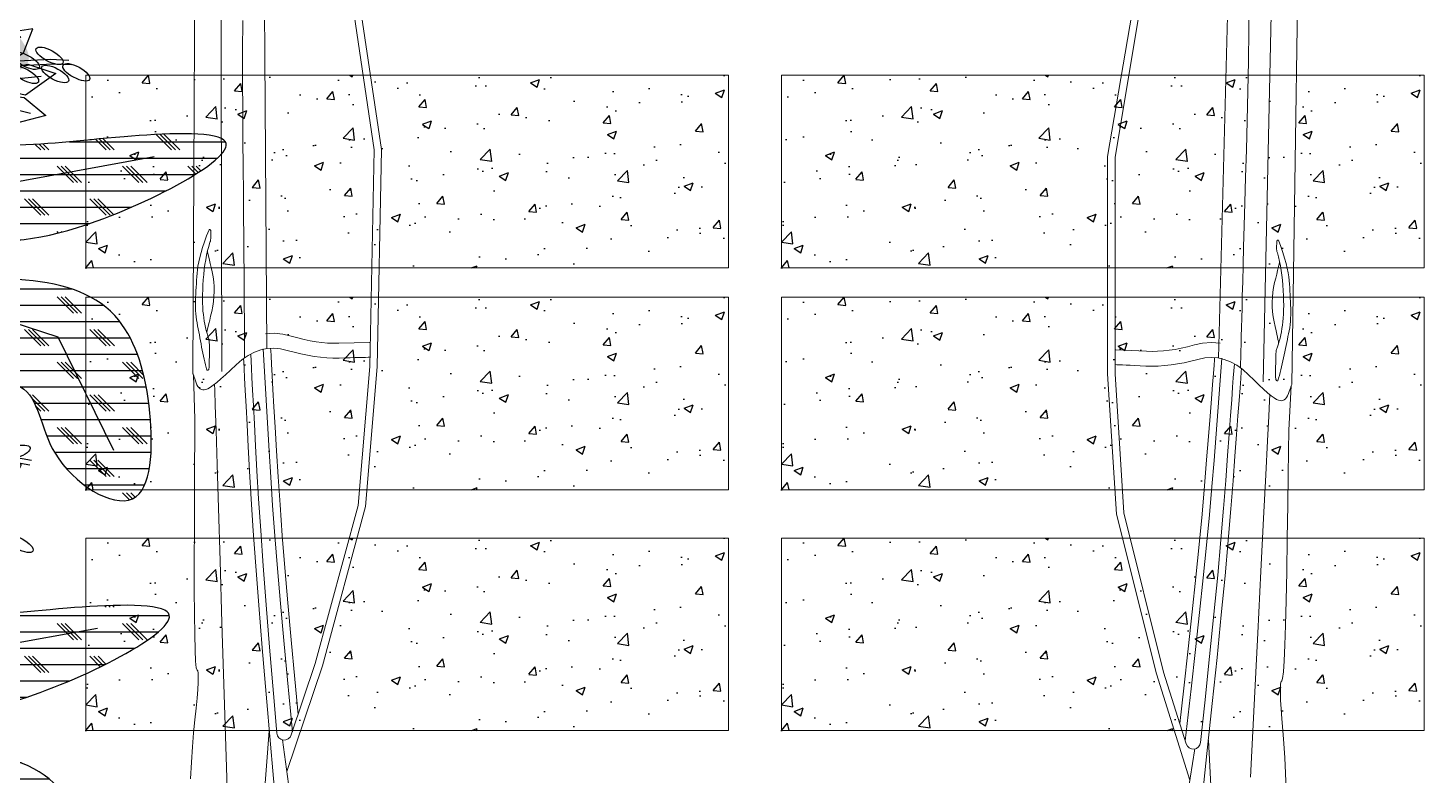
# Model space of a CAD drawing. Header units: millimetres. Extents: x 971.3 to 1010.6, y 593 to 619.8.
# Drawn here: x 977.176 to 979.348, y 597.873 to 599.037 of the extents above; entities that cross this region are included whole.
import ezdxf

# ---------------------------------------------------------------- set-up
doc = ezdxf.new("R2010")
doc.units = ezdxf.units.MM
doc.layers.add('1', color=253, linetype='Continuous', lineweight=0)
doc.layers.add('_mobiliário', color=7, linetype='Continuous', lineweight=5)
for name, color, linetype in [('ARVORES', 108, 'Continuous'), ('JANELA-V', 40, 'Continuous'), ('plantas', 3, 'Continuous')]:
    doc.layers.add(name, color=color, linetype=linetype)

# ---------------------------------------------------------------- blocks, each defined once
blk = doc.blocks.new('A$C0D511125')
at = {"layer": '_mobiliário'}
for p, q in [((2.734, 1.7945), (2.8018, 1.791)), ((2.7074, 1.7181), (2.7126, 1.7178)), ((2.7126, 1.7178), (2.7224, 1.717)), ((2.7224, 1.717), (2.737, 1.716)), ((2.737, 1.716), (2.7562, 1.7145)), ((2.7562, 1.7145), (2.78, 1.7128)), ((2.78, 1.7128), (2.8086, 1.7107)), ((2.7002, 1.7073), (2.7216, 1.7057)), ((2.7216, 1.7057), (2.7361, 1.7046)), ((2.7361, 1.7046), (2.7553, 1.7032)), ((2.7553, 1.7032), (2.7792, 1.7015)), ((2.7792, 1.7015), (2.8078, 1.6994)), ((2.7792, 1.7015), (2.8078, 1.6994)), ((2.8078, 1.6994), (2.841, 1.6969)), ((2.8086, 1.7107), (2.8418, 1.7082)), ((2.841, 1.6969), (2.8789, 1.6941)), ((2.8418, 1.7082), (2.8798, 1.7055)), ((2.8789, 1.6941), (2.9219, 1.6908)), ((2.8798, 1.7055), (2.9228, 1.7021)), ((2.9228, 1.7021), (2.9714, 1.6979)), ((2.9714, 1.6979), (3.0255, 1.693)), ((3.0255, 1.693), (3.0853, 1.6873)), ((2.9218, 1.6908), (2.9704, 1.6866)), ((2.9703, 1.6866), (3.0245, 1.6817)), ((3.0245, 1.6817), (3.0842, 1.676)), ((3.0841, 1.676), (3.1494, 1.6694)), ((3.0853, 1.6873), (3.1505, 1.6807)), ((3.1494, 1.6694), (3.2202, 1.6621)), ((3.1505, 1.6807), (3.2214, 1.6734)), ((3.2214, 1.6734), (3.2978, 1.6653)), ((3.4496, 1.677), (3.2773, 1.6675)), ((3.2978, 1.6653), (3.3797, 1.6564)), ((3.2835, 0.2295), (3.3656, 0.2368)), ((2.9071, 0.2115), (2.9558, 0.2147)), ((2.9557, 0.2147), (3.01, 0.2185)), ((3.0099, 0.2185), (3.0697, 0.2231)), ((3.0697, 0.2231), (3.1351, 0.2283)), ((3.0706, 0.2117), (3.136, 0.217)), ((3.1351, 0.2283), (3.206, 0.2342)), ((3.136, 0.217), (3.207, 0.2229)), ((3.207, 0.2229), (3.2835, 0.2295)), ((3.435, 0.2148), (3.263, 0.2277)), ((2.6852, 0.1994), (2.7067, 0.2005)), ((2.7067, 0.2005), (2.7212, 0.2013)), ((2.7212, 0.2013), (2.7404, 0.2023)), ((2.7404, 0.2023), (2.7643, 0.2036)), ((2.7643, 0.2036), (2.7929, 0.2052)), ((2.7643, 0.2036), (2.7929, 0.2052)), ((2.7649, 0.1923), (2.7935, 0.1938)), ((2.7929, 0.2052), (2.8262, 0.2069)), ((2.7935, 0.1938), (2.8268, 0.1956)), ((2.8262, 0.2069), (2.8642, 0.209)), ((2.8268, 0.1956), (2.8648, 0.1976)), ((2.8641, 0.209), (2.9072, 0.2115)), ((2.8648, 0.1976), (2.9079, 0.2001)), ((2.9079, 0.2001), (2.9565, 0.2033)), ((2.9565, 0.2033), (3.0108, 0.2072)), ((3.0108, 0.2072), (3.0706, 0.2117)), ((2.6922, 0.1884), (2.6974, 0.1887)), ((2.6974, 0.1887), (2.7073, 0.1892)), ((2.7073, 0.1892), (2.7218, 0.19)), ((2.7218, 0.19), (2.741, 0.191)), ((2.741, 0.191), (2.7649, 0.1923)), ((2.7172, 0.1115), (2.7852, 0.1137))]:
    blk.add_line(p, q, dxfattribs=at)
for points in [[(1.8058, 1.809), (2.7317, 1.7954)], [(2.5106, 1.7748), (2.5203, 1.7784), (2.5295, 1.7815), (2.538, 1.7843), (2.5461, 1.7865), (2.5535, 1.7884), (2.5604, 1.7899), (2.5667, 1.7909), (2.5724, 1.7915), (2.5778, 1.7918), (2.5832, 1.7922), (2.5886, 1.7925), (2.5939, 1.7928), (2.5992, 1.793), (2.6045, 1.7932), (2.6098, 1.7934), (2.615, 1.7936), (2.6201, 1.7937), (2.6252, 1.7937), (2.6302, 1.7935), (2.6351, 1.7932), (2.6399, 1.7927), (2.6447, 1.7921), (2.6493, 1.7913), (2.6539, 1.7904), (2.6584, 1.7895), (2.663, 1.7885), (2.6676, 1.7876), (2.6722, 1.7866), (2.6768, 1.7856), (2.6815, 1.7847), (2.6862, 1.7837), (2.6909, 1.7827), (2.6956, 1.7818), (2.7002, 1.7807), (2.7048, 1.7797), (2.7092, 1.7786), (2.7136, 1.7775), (2.7179, 1.7763), (2.7221, 1.7751), (2.7263, 1.7739)], [(2.5298, 1.7732), (2.5362, 1.775), (2.5429, 1.7765), (2.5497, 1.7779), (2.5568, 1.7791), (2.5642, 1.7802), (2.5718, 1.7811), (2.5796, 1.7817), (2.5877, 1.7822), (2.5956, 1.7826), (2.6032, 1.7828), (2.6105, 1.7829), (2.6173, 1.7828), (2.6238, 1.7826), (2.6299, 1.7822), (2.6356, 1.7817), (2.641, 1.7811), (2.6461, 1.7803), (2.651, 1.7794), (2.6559, 1.7784), (2.6606, 1.7773), (2.6652, 1.7761), (2.6697, 1.7748), (2.6741, 1.7734), (2.6783, 1.7719)], [(2.6683, 1.7752), (2.6674, 1.775), (2.6656, 1.7747), (2.6629, 1.7741), (2.6593, 1.7733), (2.6548, 1.7724), (2.6493, 1.7712), (2.643, 1.7699), (2.6357, 1.7683), (2.6281, 1.7669), (2.6204, 1.7659), (2.6128, 1.7654), (2.6052, 1.7652), (2.5977, 1.7655), (2.5902, 1.7663), (2.5828, 1.7674), (2.5754, 1.769), (2.5685, 1.7707), (2.5624, 1.7722), (2.5571, 1.7735), (2.5528, 1.7745), (2.5492, 1.7754), (2.5466, 1.7761), (2.5448, 1.7765), (2.5438, 1.7767)], [(2.7317, 1.7954), (2.732, 1.7953), (2.7328, 1.795), (2.734, 1.7945), (2.7355, 1.7939), (2.7375, 1.7932), (2.7399, 1.7923), (2.7427, 1.7913), (2.7459, 1.7901), (2.749, 1.7887), (2.7516, 1.7872), (2.7536, 1.7856), (2.7552, 1.7837), (2.7562, 1.7818), (2.7567, 1.7796), (2.7566, 1.7773), (2.756, 1.7748), (2.7547, 1.7719), (2.7523, 1.7682), (2.749, 1.7637), (2.7446, 1.7583), (2.7392, 1.7522), (2.7328, 1.7453), (2.7254, 1.7376), (2.717, 1.7291), (2.7089, 1.7202), (2.7022, 1.711), (2.697, 1.7015), (2.6933, 1.6919), (2.6911, 1.6821), (2.6904, 1.672), (2.6911, 1.6618), (2.6933, 1.6513), (2.6961, 1.6408), (2.6984, 1.6305), (2.7003, 1.6203), (2.7018, 1.6102), (2.7029, 1.6004), (2.7035, 1.5907), (2.7037, 1.5811), (2.7035, 1.5717), (2.7031, 1.5629), (2.7027, 1.5548), (2.7024, 1.5476), (2.7021, 1.5413), (2.7019, 1.5358), (2.7016, 1.5311), (2.7015, 1.5273), (2.7013, 1.5244)], [(3.3535, 1.7867), (3.3281, 1.7857), (3.3045, 1.7846), (3.2828, 1.7832), (3.2628, 1.7816), (3.2449, 1.7801), (3.2294, 1.779), (3.2163, 1.7782), (3.2056, 1.7778), (3.1972, 1.7778), (3.1913, 1.7781), (3.1877, 1.7788), (3.1865, 1.7799), (3.1831, 1.7812), (3.1729, 1.7824), (3.1558, 1.7835), (3.1319, 1.7846), (3.1011, 1.7856), (3.0635, 1.7866), (3.0191, 1.7875), (2.9679, 1.7884), (2.9165, 1.7892), (2.8717, 1.7899), (2.8335, 1.7905), (2.8018, 1.791)], [(1.7874, 1.7719), (2.7276, 1.7512)], [(2.5298, 1.7732), (2.5289, 1.7729), (2.5279, 1.7726), (2.5269, 1.7724), (2.5258, 1.7722), (2.5247, 1.7721), (2.5236, 1.772), (2.5225, 1.772), (2.5213, 1.772), (2.5201, 1.7721), (2.519, 1.7721), (2.518, 1.7721), (2.517, 1.7722), (2.5161, 1.7722), (2.5153, 1.7722), (2.5146, 1.7722), (2.5139, 1.7722), (2.5133, 1.7722), (2.5127, 1.7723), (2.5123, 1.7723), (2.5118, 1.7724), (2.5115, 1.7725), (2.5112, 1.7727), (2.5109, 1.7728), (2.5107, 1.773), (2.5106, 1.7732), (2.5104, 1.7735), (2.5104, 1.7737), (2.5103, 1.7739), (2.5104, 1.7741), (2.5104, 1.7744), (2.5105, 1.7746), (2.5106, 1.7748)], [(2.6783, 1.7719), (2.6793, 1.7716), (2.6806, 1.7714), (2.6823, 1.7712), (2.6844, 1.7711), (2.6868, 1.7709), (2.6897, 1.7708), (2.6929, 1.7707), (2.6965, 1.7707), (2.7001, 1.7707), (2.7035, 1.7706), (2.7066, 1.7706), (2.7094, 1.7706), (2.712, 1.7706), (2.7144, 1.7705), (2.7164, 1.7705), (2.7182, 1.7705), (2.7198, 1.7705), (2.7212, 1.7706), (2.7224, 1.7707), (2.7234, 1.7708), (2.7243, 1.771), (2.7249, 1.7712), (2.7254, 1.7714), (2.7256, 1.7717), (2.7258, 1.772), (2.7259, 1.7723), (2.726, 1.7726), (2.7261, 1.7728), (2.7262, 1.7731), (2.7262, 1.7734), (2.7263, 1.7736), (2.7263, 1.7739)], [(3.3345, 1.7319), (3.2231, 1.7376), (3.1135, 1.7432), (3.0182, 1.748), (2.9373, 1.7521), (2.8706, 1.7555), (2.8183, 1.7581), (2.7804, 1.7601), (2.7567, 1.7613), (2.7474, 1.7617)], [(2.1407, 1.7301), (2.1886, 1.7296), (2.2356, 1.7289), (2.2818, 1.728), (2.3272, 1.727), (2.3716, 1.7258), (2.414, 1.7245), (2.4529, 1.7234), (2.4883, 1.7224), (2.5204, 1.7215), (2.5489, 1.7207), (2.5741, 1.7201), (2.5958, 1.7195), (2.614, 1.719), (2.6299, 1.7186), (2.6446, 1.7182), (2.658, 1.7179), (2.6701, 1.7176), (2.6811, 1.7173), (2.6907, 1.717), (2.6992, 1.7168), (2.7063, 1.7166)], [(2.6913, 1.6828), (1.7192, 1.7087)], [(2.6686, 1.6854), (2.6676, 1.672), (2.6685, 1.6586), (2.6712, 1.646), (2.674, 1.6354), (2.6762, 1.6259), (2.6779, 1.6165), (2.6793, 1.6074), (2.6802, 1.5984), (2.6808, 1.5897), (2.681, 1.5811), (2.6808, 1.5725), (2.6786, 1.5254)], [(2.6907, 1.677), (2.6941, 1.6768), (2.7021, 1.6761), (2.7148, 1.6751), (2.7321, 1.6738), (2.754, 1.6721), (2.7805, 1.67), (2.8117, 1.6676), (2.8476, 1.6648), (2.8874, 1.6616), (2.9306, 1.6577), (2.9772, 1.6533), (3.0272, 1.6483), (3.0806, 1.6428), (3.1374, 1.6366), (3.1975, 1.6298), (3.2518, 1.6236)], [(2.6916, 1.6883), (2.8485, 1.6762), (2.8883, 1.6729), (2.9316, 1.6691), (2.9783, 1.6646), (3.0284, 1.6596), (3.0818, 1.654), (3.1386, 1.6479), (3.1988, 1.6411), (3.2784, 1.632)], [(3.3391, 1.6392), (3.176, 1.5879), (2.9307, 1.5266), (2.7157, 1.513), (2.3822, 1.513), (2.1426, 1.5535)], [(3.2909, 1.6468), (3.3808, 1.6325)], [(3.277, 0.2481), (3.3672, 0.2606)], [(3.3254, 0.2548), (3.1634, 0.3093), (2.9192, 0.3754), (2.7046, 0.3933), (2.3712, 0.3999), (2.1308, 0.3642)], [(2.654, 0.2218), (2.6533, 0.2353), (2.6545, 0.2487), (2.6575, 0.2612), (2.6605, 0.2718), (2.6628, 0.2813), (2.6647, 0.2906), (2.6663, 0.2997), (2.6674, 0.3086), (2.6682, 0.3173), (2.6685, 0.3259), (2.6685, 0.3345), (2.6673, 0.3817)], [(2.7149, 0.1107), (2.7153, 0.1108), (2.7161, 0.1111), (2.7172, 0.1115), (2.7188, 0.112), (2.7208, 0.1127), (2.7232, 0.1136), (2.726, 0.1146), (2.7292, 0.1157), (2.7324, 0.117), (2.735, 0.1184), (2.7371, 0.1201), (2.7387, 0.1218), (2.7397, 0.1238), (2.7402, 0.1259), (2.7402, 0.1282), (2.7397, 0.1307), (2.7384, 0.1337), (2.7361, 0.1375), (2.7329, 0.142), (2.7286, 0.1474), (2.7233, 0.1537), (2.7171, 0.1607), (2.7099, 0.1685), (2.7016, 0.1772), (2.6937, 0.1863), (2.6872, 0.1957), (2.6822, 0.2052), (2.6787, 0.2149), (2.6766, 0.2248), (2.6761, 0.2348), (2.677, 0.2451), (2.6795, 0.2555), (2.6824, 0.2659), (2.685, 0.2762), (2.6871, 0.2864), (2.6887, 0.2964), (2.69, 0.3062), (2.6908, 0.3159), (2.6912, 0.3254), (2.6912, 0.3348), (2.691, 0.3437), (2.6908, 0.3518), (2.6906, 0.359), (2.6904, 0.3653), (2.6903, 0.3708), (2.6902, 0.3755), (2.6901, 0.3793), (2.69, 0.3822)], [(2.6764, 0.2298), (2.6797, 0.23), (2.6878, 0.2305), (2.7005, 0.2312), (2.7178, 0.2322), (2.7397, 0.2335), (2.7663, 0.235), (2.7975, 0.2368), (2.8334, 0.2389), (2.8733, 0.2414), (2.9166, 0.2443), (2.9633, 0.2478), (3.0133, 0.2518), (3.0668, 0.2563), (3.1237, 0.2614), (3.184, 0.2669), (3.2383, 0.2721)], [(2.677, 0.2185), (2.8341, 0.2276), (2.874, 0.23), (2.9174, 0.233), (2.9641, 0.2365), (3.0143, 0.2405), (3.0678, 0.245), (3.1247, 0.2501), (3.1851, 0.2556), (3.2648, 0.2632)], [(3.4195, 0.1655), (3.3189, 0.1622), (3.2075, 0.1587), (3.0977, 0.1553), (3.0024, 0.1523), (2.9214, 0.1498), (2.8547, 0.1478), (2.8023, 0.1462), (2.7643, 0.145), (2.7407, 0.1443), (2.7313, 0.144)], [(2.6768, 0.224), (1.7044, 0.2174)], [(2.1733, 0.1872), (2.2203, 0.187), (2.2665, 0.187), (2.3119, 0.1871), (2.3564, 0.1874), (2.3987, 0.1878), (2.4376, 0.1881), (2.4731, 0.1884), (2.5051, 0.1887), (2.5337, 0.1889), (2.5589, 0.1891), (2.5806, 0.1893), (2.5988, 0.1894), (2.6147, 0.1895), (2.6294, 0.1896), (2.6428, 0.1896), (2.655, 0.1897), (2.6659, 0.1898), (2.6756, 0.1898), (2.684, 0.1899), (2.6912, 0.1899)], [(1.7714, 0.1529), (2.7117, 0.155)], [(2.5136, 0.1368), (2.5126, 0.1372), (2.5117, 0.1375), (2.5107, 0.1377), (2.5096, 0.1379), (2.5085, 0.138), (2.5074, 0.1381), (2.5062, 0.1382), (2.505, 0.1382), (2.5039, 0.1382), (2.5028, 0.1382), (2.5017, 0.1382), (2.5008, 0.1381), (2.4999, 0.1381), (2.4991, 0.1382), (2.4983, 0.1382), (2.4977, 0.1382), (2.4971, 0.1382), (2.4965, 0.1381), (2.496, 0.1381), (2.4956, 0.138), (2.4952, 0.1379), (2.4949, 0.1378), (2.4947, 0.1376), (2.4945, 0.1374), (2.4943, 0.1372), (2.4942, 0.137), (2.4941, 0.1368), (2.4941, 0.1365), (2.4941, 0.1363), (2.4941, 0.1361), (2.4942, 0.1358), (2.4943, 0.1356)], [(2.4943, 0.1356), (2.504, 0.1318), (2.5131, 0.1285), (2.5216, 0.1256), (2.5295, 0.1232), (2.5369, 0.1212), (2.5438, 0.1196), (2.5501, 0.1185), (2.5558, 0.1178), (2.5612, 0.1173), (2.5666, 0.1168), (2.572, 0.1164), (2.5773, 0.116), (2.5826, 0.1157), (2.5879, 0.1153), (2.5931, 0.115), (2.5983, 0.1147), (2.6035, 0.1145), (2.6085, 0.1145), (2.6135, 0.1146), (2.6184, 0.1148), (2.6233, 0.1152), (2.628, 0.1157), (2.6327, 0.1163), (2.6373, 0.1171), (2.6418, 0.118), (2.6464, 0.1189), (2.651, 0.1198), (2.6556, 0.1206), (2.6603, 0.1215), (2.665, 0.1224), (2.6697, 0.1232), (2.6744, 0.1241), (2.6792, 0.125), (2.6838, 0.1259), (2.6884, 0.1269), (2.6928, 0.1279), (2.6972, 0.1289), (2.7016, 0.13), (2.7058, 0.1311), (2.71, 0.1323)], [(2.5136, 0.1368), (2.5199, 0.135), (2.5265, 0.1333), (2.5334, 0.1317), (2.5405, 0.1304), (2.5478, 0.1292), (2.5554, 0.1282), (2.5632, 0.1273), (2.5712, 0.1267), (2.5792, 0.1262), (2.5868, 0.1258), (2.594, 0.1256), (2.6009, 0.1255), (2.6073, 0.1256), (2.6134, 0.1259), (2.6192, 0.1262), (2.6245, 0.1268), (2.6296, 0.1274), (2.6346, 0.1282), (2.6395, 0.1291), (2.6443, 0.1301), (2.6489, 0.1312), (2.6534, 0.1324), (2.6578, 0.1338), (2.6621, 0.1352)], [(2.652, 0.1321), (2.6511, 0.1323), (2.6493, 0.1327), (2.6466, 0.1333), (2.643, 0.1342), (2.6385, 0.1352), (2.6331, 0.1365), (2.6268, 0.1379), (2.6196, 0.1396), (2.6119, 0.1412), (2.6043, 0.1423), (2.5967, 0.143), (2.5891, 0.1433), (2.5816, 0.1432), (2.5741, 0.1426), (2.5667, 0.1416), (2.5592, 0.1401), (2.5523, 0.1386), (2.5461, 0.1372), (2.5409, 0.136), (2.5365, 0.1351), (2.5329, 0.1343), (2.5303, 0.1337), (2.5285, 0.1333), (2.5275, 0.133)], [(2.6621, 0.1352), (2.663, 0.1355), (2.6644, 0.1356), (2.6661, 0.1358), (2.6681, 0.1359), (2.6706, 0.136), (2.6734, 0.136), (2.6766, 0.1361), (2.6802, 0.1361), (2.6839, 0.136), (2.6872, 0.136), (2.6904, 0.136), (2.6932, 0.1359), (2.6958, 0.1359), (2.6981, 0.1359), (2.7002, 0.1358), (2.702, 0.1358), (2.7036, 0.1357), (2.705, 0.1357), (2.7062, 0.1355), (2.7072, 0.1354), (2.708, 0.1352), (2.7087, 0.135), (2.7091, 0.1347), (2.7094, 0.1345), (2.7095, 0.1342), (2.7096, 0.1339), (2.7098, 0.1336), (2.7098, 0.1333), (2.7099, 0.1331), (2.71, 0.1328), (2.71, 0.1325), (2.71, 0.1323)], [(1.789, 0.1154), (2.7149, 0.1107)], [(3.3368, 0.107), (3.3114, 0.1085), (3.2879, 0.1101), (3.2662, 0.1119), (3.2462, 0.1139), (3.2284, 0.1157), (3.2129, 0.1172), (3.1998, 0.1182), (3.1891, 0.1188), (3.1808, 0.119), (3.1748, 0.1188), (3.1712, 0.1181), (3.17, 0.1171), (3.1666, 0.1159), (3.1563, 0.1149), (3.1392, 0.1141), (3.1153, 0.1135), (3.0845, 0.1131), (3.0469, 0.1129), (3.0025, 0.1128), (2.9513, 0.113), (2.8999, 0.1132), (2.8551, 0.1134), (2.8168, 0.1136), (2.7852, 0.1137)]]:
    blk.add_lwpolyline(points, dxfattribs=at)
for points in [[(3.2202, 1.6621), (3.2811, 1.6556, -0.813252), (3.2833, 1.6335), (3.173, 1.5988), (2.9289, 1.5379), (2.7154, 1.5244), (2.3832, 1.5244), (2.1628, 1.5616)], [(3.206, 0.2342), (3.267, 0.2395, 0.813252), (3.2696, 0.2616), (3.1601, 0.2984), (2.9173, 0.3642), (2.704, 0.382), (2.3719, 0.3886), (2.1509, 0.3557)]]:
    blk.add_lwpolyline(points, format="xyb", dxfattribs=at)
blk = doc.blocks.new('2D-ALPINIA')
at = {"layer": 'plantas'}
h = blk.add_hatch(dxfattribs=at)
h.set_pattern_fill('CORK,_O', color=64, scale=0.1)
h.set_pattern_definition([(0, (-328.822959, -282.18682), (0, 0.0125), []), (135, (-328.81671, -282.19307), (-0.025, -0.025), [0.0176776696, -0.0176776696]), (135, (-328.813584, -282.19307), (-0.025, -0.025), [0.0176776696, -0.0176776696]), (135, (-328.81046, -282.19307), (-0.025, -0.025), [0.0176776696, -0.0176776696])])
edge = h.paths.add_edge_path()
edge.add_spline(control_points=[(-0.0247, 0.0389), (-0.0321, 0.0706), (-0.0436, 0.0975), (-0.0782, 0.173), (-0.1618, 0.1756), (-0.322, 0.2434), (-0.2437, 0.1288), (-0.1879, 0.1045), (-0.1518, 0.1004), (-0.1482, 0.1001)], knot_values=[2.321307, 2.321307, 2.321307, 2.321307, 2.404178, 2.444851, 2.546665, 2.671049, 2.7361, 2.843384, 2.855287, 2.855287, 2.855287, 2.855287], degree=3, periodic=0)
edge.add_ellipse((-0.1479, 0.091), major_axis=(-0.0034, -0.0111), ratio=0.372578, start_angle=146.6633, end_angle=222.0125, ccw=False)
edge.add_spline(control_points=[(-0.1428, 0.0996), (-0.1406, 0.0994), (-0.1384, 0.0992), (-0.1362, 0.099)], knot_values=[2.861129, 2.861129, 2.861129, 2.861129, 2.868394, 2.868394, 2.868394, 2.868394], degree=3, periodic=0)
edge.add_ellipse((-0.136, 0.0897), major_axis=(-0.0034, -0.0111), ratio=0.372578, start_angle=148.1332, end_angle=220.5434, ccw=False)
edge.add_spline(control_points=[(-0.131, 0.0985), (-0.1123, 0.0967), (-0.0835, 0.0919), (-0.0492, 0.0656), (-0.041, 0.0575)], knot_values=[2.873961, 2.873961, 2.873961, 2.873961, 2.934177, 2.96266, 2.96266, 2.96266, 2.96266], degree=3, periodic=0)
edge.add_spline(control_points=[(-0.041, 0.0575), (-0.0349, 0.0514), (-0.0304, 0.0456), (-0.0287, 0.0409)], knot_values=[2.96266, 2.96266, 2.96266, 2.96266, 2.983718, 2.983718, 2.983718, 2.983718], degree=3, periodic=0)
edge.add_line((-0.0287, 0.0409), (-0.0247, 0.0389))
edge = h.paths.add_edge_path()
edge.add_spline(control_points=[(0.0148, 0.1447), (0.0144, 0.1508), (0.0103, 0.1739), (0.0355, 0.1998), (0.0239, 0.2729), (-0.0306, 0.2031), (-0.0619, 0.1495), (-0.0436, 0.1164), (-0.0238, 0.0516), (-0.0185, 0.0343)], knot_values=[1.890071, 1.890071, 1.890071, 1.890071, 1.908564, 1.956035, 1.99348, 2.066356, 2.109349, 2.183753, 2.215773, 2.215773, 2.215773, 2.215773], degree=3, periodic=0)
edge.add_line((-0.0185, 0.0343), (-0.0068, 0.0242))
edge.add_line((-0.0068, 0.0242), (-0.0013, -0.0019))
edge.add_arc((-0.0016, -0.0048), 0.00293, 0, 82.927, ccw=False)
edge.add_arc((-0.0016, -0.0048), 0.00293, -32.7073, 0, ccw=False)
edge.add_arc((-0.0002, -0.0092), 0.00293, 35.1105, 69.6238, ccw=False)
edge.add_spline(control_points=[(0.0022, -0.0075), (-0.0001, 0.0026), (-0.0016, 0.0148), (0.0024, 0.0199)], knot_values=[1.691595, 1.691595, 1.691595, 1.691595, 1.715743, 1.715743, 1.715743, 1.715743], degree=3, periodic=0)
edge.add_line((0.0024, 0.0199), (0.0024, 0.0205))
edge.add_line((0.0024, 0.0205), (0.0041, 0.0266))
edge.add_spline(control_points=[(0.0041, 0.0266), (0.0023, 0.0503), (0.0003, 0.1045), (0.0155, 0.1268), (0.015, 0.1425), (0.0149, 0.1433)], knot_values=[1.794881, 1.794881, 1.794881, 1.794881, 1.840162, 1.886146, 1.888688, 1.888688, 1.888688, 1.888688], degree=3, periodic=0)
edge.add_ellipse((0.0252, 0.1396), major_axis=(0.0102, -0.0054), ratio=0.372578, start_angle=184.8722, end_angle=200.7718, ccw=False)
edge.add_ellipse((0.0252, 0.1396), major_axis=(0.0102, -0.0054), ratio=0.372578, start_angle=76.1317, end_angle=184.8722)
edge = h.paths.add_edge_path()
edge.add_spline(control_points=[(-0.0413, 0.0299), (-0.0503, 0.0292), (-0.0947, 0.0334), (-0.1484, 0.044), (-0.2178, 0.0239), (-0.2679, -0.06), (-0.1645, -0.0347), (-0.0963, -0.0389), (-0.0551, 0.0236), (-0.0286, 0.024), (-0.0259, 0.0235), (-0.0253, 0.0234)], knot_values=[3.013806, 3.013806, 3.013806, 3.013806, 3.040668, 3.112152, 3.201805, 3.25304, 3.308418, 3.416159, 3.484165, 3.490755, 3.492801, 3.492801, 3.492801, 3.492801], degree=3, periodic=0)
edge.add_arc((-0.0224, 0.0236), 0.00293, 151.0531, 184.795, ccw=False)
edge.add_arc((-0.0253, 0.0279), 0.00293, 228.2259, 276.3963, ccw=False)
edge.add_arc((-0.0296, 0.0275), 0.00293, 180, 324.4384, ccw=False)
edge.add_arc((-0.0296, 0.0275), 0.00293, 97.1743, 180, ccw=False)
edge.add_arc((-0.0272, 0.0313), 0.00293, 177.9122, 198.7478, ccw=False)
edge.add_arc((-0.0311, 0.0342), 0.00293, 260.5252, 288.4198, ccw=False)
edge.add_arc((-0.0344, 0.0318), 0.00293, 209.0241, 350.4819, ccw=False)
edge.add_spline(control_points=[(-0.037, 0.0304), (-0.0383, 0.0301), (-0.0398, 0.03), (-0.0413, 0.0299)], knot_values=[3.009161, 3.009161, 3.009161, 3.009161, 3.013806, 3.013806, 3.013806, 3.013806], degree=3, periodic=0)
edge = h.paths.add_edge_path()
edge.add_arc((-0.0066, -0.0248), 0.00293, 116.5324, 180, ccw=False)
edge.add_arc((-0.005, -0.0227), 0.00293, 151.4082, 169.9991, ccw=False)
edge.add_spline(control_points=[(-0.0076, -0.0213), (-0.0404, -0.0096), (-0.0977, -0.0219), (-0.1315, -0.078), (-0.1641, -0.1656), (-0.0906, -0.1402), (-0.0543, -0.1073), (-0.035, -0.0747), (-0.0133, -0.0549), (-0.0053, -0.0469)], knot_values=[0.034809, 0.034809, 0.034809, 0.034809, 0.127897, 0.17904, 0.256309, 0.283481, 0.369693, 0.397879, 0.420707, 0.420707, 0.420707, 0.420707], degree=3, periodic=0)
edge.add_ellipse((0.0057, -0.0451), major_axis=(0.0111, 0.0031), ratio=0.372578, start_angle=130.5746, end_angle=163.3959, ccw=False)
edge.add_spline(control_points=[(-0.0024, -0.044), (0.0011, -0.0403), (0.0042, -0.037), (0.0063, -0.0341)], knot_values=[0.021409, 0.021409, 0.021409, 0.021409, 0.032002, 0.032002, 0.032002, 0.032002], degree=3, periodic=0)
edge.add_line((0.0063, -0.0341), (0.0054, -0.0295))
edge.add_arc((0.0032, -0.0275), 0.00293, 203.5999, 316.2964, ccw=False)
edge.add_arc((-0.0022, -0.0275), 0.00293, 176.0425, 337.1746, ccw=False)
edge.add_arc((-0.0066, -0.0248), 0.00293, 180, 300.5991, ccw=False)
edge = h.paths.add_edge_path()
edge.add_line((0.0166, 0.0206), (0.0135, 0.0216))
edge.add_arc((0.0109, 0.0231), 0.00293, 306.0458, 329.3138, ccw=False)
edge.add_arc((0.0129, 0.0178), 0.00293, 10.0576, 93.9682, ccw=False)
edge.add_spline(control_points=[(0.0157, 0.0183), (0.0268, 0.0246), (0.0687, -0.0489), (0.129, -0.0573), (0.1308, -0.116), (0.2144, -0.1673), (0.2179, -0.0695), (0.1856, 0.0323), (0.0976, 0.0251), (0.022, 0.0226)], knot_values=[0.484314, 0.484314, 0.484314, 0.484314, 0.581021, 0.603542, 0.660088, 0.728572, 0.79441, 0.868105, 1.041423, 1.041423, 1.041423, 1.041423], degree=3, periodic=0)
edge.add_arc((0.0191, 0.0222), 0.00293, -147.724, 7.7273, ccw=False)
edge = h.paths.add_edge_path()
edge.add_spline(control_points=[(0.0234, 0.0324), (0.0334, 0.0409), (0.0357, 0.0559), (0.0894, 0.0508), (0.1505, 0.0476), (0.3285, 0.1381), (0.1762, 0.1303), (0.1159, 0.1207), (0.0017, 0.1279), (0.0267, 0.0486), (0.0234, 0.0324)], knot_values=[1.073274, 1.073274, 1.073274, 1.073274, 1.10516, 1.117023, 1.220142, 1.350089, 1.426587, 1.520407, 1.603357, 1.658763, 1.658763, 1.658763, 1.658763], degree=3, periodic=0)
for p, q in [((-0.0311, 0.1463), (0.0038, 0.2161)), ((-0.0583, 0.092), (-0.2679, 0.1928)), ((0.0483, 0.0851), (0.2174, 0.1153)), ((0.1436, -0.0204), (0.1863, -0.1057)), ((-0.0777, -0.0553), (-0.1204, -0.1174))]:
    blk.add_line(p, q, dxfattribs=at)
at = {"layer": 'plantas', "color": 118}
for p, q in [((-0.0001, -0.0243), (-0.0311, 0.1463)), ((-0.0001, -0.0243), (-0.0583, 0.092)), ((0.0255, 0.0356), (0.0483, 0.0851)), ((-0.0292, 0.0339), (-0.2175, -0.0282)), ((0.0116, 0.0222), (0.1436, -0.0204)), ((-0.0001, -0.0243), (-0.0777, -0.0553))]:
    blk.add_line(p, q, dxfattribs=at)
at = {"layer": 'plantas', "color": 26}
for points in [[(0.0014, -0.0122), (0.0001, 0.0239), (0.0057, 0.0444), (0.0088, 0.0749), (0.0132, 0.114), (0.0256, 0.1426), (0.0406, 0.1675), (0.0636, 0.1793), (0.0885, 0.1843), (0.1134, 0.1874), (0.1377, 0.1886), (0.152, 0.188)], [(0.0036, -0.0156), (0.0024, 0.0205), (0.008, 0.041), (0.0111, 0.0714), (0.0155, 0.1106), (0.0279, 0.1392), (0.0429, 0.1641), (0.0659, 0.1759), (0.0908, 0.1808), (0.1157, 0.1839), (0.1399, 0.1852), (0.1543, 0.1846)], [(0.0178, 0.1111), (0.0089, 0.0761), (0.01, 0.0549), (0.0065, 0.0245), (0.0024, -0.0147), (0.0085, -0.0453), (0.0178, -0.0728), (0.0377, -0.0892), (0.061, -0.0994), (0.0846, -0.1078), (0.1081, -0.1142), (0.1222, -0.1166)], [(0.019, 0.1145), (0.0101, 0.0796), (0.0112, 0.0583), (0.0077, 0.0279), (0.0036, -0.0113), (0.0096, -0.0419), (0.0189, -0.0693), (0.0389, -0.0858), (0.0621, -0.096), (0.0858, -0.1043), (0.1092, -0.1107), (0.1234, -0.1132)], [(0.0018, -0.0129), (-0.0068, 0.0276), (-0.0227, 0.0414), (-0.0577, 0.0583), (-0.0962, 0.0674), (-0.1253, 0.0787), (-0.1534, 0.0856), (-0.178, 0.0775), (-0.1991, 0.0633), (-0.2188, 0.0478), (-0.2368, 0.0314), (-0.2464, 0.0208)], [(0.0018, -0.0163), (-0.0068, 0.0242), (-0.0227, 0.038), (-0.0577, 0.0549), (-0.0962, 0.064), (-0.1253, 0.0753), (-0.1534, 0.0822), (-0.178, 0.0741), (-0.1991, 0.0599), (-0.2188, 0.0444), (-0.2368, 0.028), (-0.2464, 0.0174)]]:
    blk.add_lwpolyline(points, dxfattribs=at)
at = {"layer": 'plantas', "color": 32}
for centre in [(-0.0344, 0.0318), (-0.0311, 0.0342), (-0.0272, 0.0313), (-0.0296, 0.0275), (-0.0253, 0.0279), (-0.0224, 0.0236), (-0.02, 0.0193), (0.0071, 0.0212), (0.0109, 0.0231), (0.0143, 0.0255), (0.0191, 0.0222), (0.0215, 0.0275), (-0.0171, 0.0149), (-0.0146, 0.0106), (0.0076, 0.0159), (0.0076, 0.0096), (0.0129, 0.0178), (-0.0118, 0.0067), (-0.0079, 0.0038), (-0.005, 0), (0.0085, 0.0043), (0.0085, -0.0005), (-0.0016, -0.0048), (-0.0002, -0.0092), (0.0042, -0.0121), (0.008, -0.0058), (0.009, -0.0106), (-0.005, -0.0227), (0.0018, -0.0159), (0.0018, -0.0212), (0.0056, -0.0183), (0.0056, -0.0236), (0.0095, -0.0198), (0.01, -0.0145), (0.0133, -0.0227), (0.0148, -0.0174), (-0.0066, -0.0248), (-0.0022, -0.0275), (0.0032, -0.0275), (0.007, -0.0257), (0.0076, -0.0246)]:
    blk.add_circle(centre, 0.00293, dxfattribs=at)
at = {"layer": 'plantas', "color": 20}
for centre in [(0.0738, 0.185), (0.0445, 0.1744), (0.0576, 0.1806), (0.0682, 0.1663), (0.08, 0.1707), (0.0557, 0.1601)]:
    blk.add_ellipse(centre, major_axis=(0.0102, -0.0054), ratio=0.372578, dxfattribs=at)
at = {"layer": 'plantas', "color": 240}
for centre in [(0.0962, 0.1869), (0.1192, 0.1875), (0.1373, 0.1912), (0.0962, 0.1744), (0.1186, 0.1769), (0.1416, 0.1775), (0.1578, 0.1788)]:
    blk.add_ellipse(centre, major_axis=(0.0102, -0.0054), ratio=0.372578, dxfattribs=at)
at = {"layer": 'plantas', "color": 30}
for centre in [(0.0327, 0.1663), (0.0482, 0.152)]:
    blk.add_ellipse(centre, major_axis=(0.0102, -0.0054), ratio=0.372578, dxfattribs=at)
at = {"layer": 'plantas', "color": 32}
for centre in [(0.0252, 0.157), (0.0252, 0.1396), (0.042, 0.1415), (0.0333, 0.1265)]:
    blk.add_ellipse(centre, major_axis=(0.0102, -0.0054), ratio=0.372578, dxfattribs=at)
at = {"layer": 'plantas', "color": 20, "extrusion": (0, 0, -1)}
for centre, major_axis in [((-0.1756, 0.0834), (-0.0034, -0.0111)), ((-0.162, 0.0883), (-0.0034, -0.0111)), ((-0.1901, 0.0749), (-0.0034, -0.0111)), ((-0.1729, 0.0658), (-0.0034, -0.0111)), ((-0.1983, 0.0516), (-0.0034, -0.0111)), ((-0.1843, 0.0604), (-0.0034, -0.0111)), ((0.0256, -0.0622), (0.0111, 0.0031)), ((0.0312, -0.0717), (0.0111, 0.0031)), ((0.0172, -0.0832), (0.0111, 0.0031)), ((0.042, -0.0804), (0.0111, 0.0031)), ((0.0286, -0.0921), (0.0111, 0.0031)), ((0.0435, -0.0998), (0.0111, 0.0031))]:
    blk.add_ellipse(centre, major_axis=major_axis, ratio=0.372578, dxfattribs=at)
at = {"layer": 'plantas', "color": 30, "extrusion": (0, 0, -1)}
for centre, major_axis in [((-0.1479, 0.091), (-0.0034, -0.0111)), ((-0.1597, 0.0703), (-0.0034, -0.0111)), ((0.0218, -0.0505), (0.0111, 0.0031)), ((0.002, -0.0621), (0.0111, 0.0031)), ((0.0073, -0.0728), (0.0111, 0.0031))]:
    blk.add_ellipse(centre, major_axis=major_axis, ratio=0.372578, dxfattribs=at)
at = {"layer": 'plantas', "color": 32, "extrusion": (0, 0, -1)}
for centre, major_axis in [((-0.136, 0.0897), (-0.0034, -0.0111)), ((-0.1236, 0.0775), (-0.0034, -0.0111)), ((-0.1487, 0.0699), (-0.0034, -0.0111)), ((-0.1368, 0.0669), (-0.0034, -0.0111)), ((-0.1201, 0.0626), (-0.0034, -0.0111)), ((0.0164, -0.0341), (0.0111, 0.0031)), ((0.0057, -0.0451), (0.0111, 0.0031))]:
    blk.add_ellipse(centre, major_axis=major_axis, ratio=0.372578, dxfattribs=at)
at = {"layer": 'plantas', "color": 240, "extrusion": (0, 0, -1)}
for centre, major_axis in [((-0.2072, 0.0603), (-0.0034, -0.0111)), ((-0.2238, 0.0444), (-0.0034, -0.0111)), ((-0.2392, 0.0342), (-0.0034, -0.0111)), ((-0.2159, 0.0374), (-0.0034, -0.0111)), ((-0.2325, 0.0214), (-0.0034, -0.0111)), ((-0.2448, 0.0108), (-0.0034, -0.0111)), ((0.0526, -0.0872), (0.0111, 0.0031)), ((0.0676, -0.0943), (0.0111, 0.0031)), ((0.065, -0.1064), (0.0111, 0.0031)), ((0.089, -0.1015), (0.0111, 0.0031)), ((0.1114, -0.107), (0.0111, 0.0031)), ((0.0874, -0.112), (0.0111, 0.0031)), ((0.1042, -0.1195), (0.0111, 0.0031))]:
    blk.add_ellipse(centre, major_axis=major_axis, ratio=0.372578, dxfattribs=at)
at = {"layer": 'plantas', "color": 118, "start_tangent": (1, 0)}
blk.add_spline([(0.0038, -0.0243), (-0.0298, -0.0711), (-0.047, -0.0935), (-0.1142, -0.1475), (-0.1406, -0.154), (-0.1287, -0.0777), (-0.0997, -0.0356), (-0.0001, -0.0243), (0.0058, -0.0263), (0.011, -0.0092), (0.0137, 0.0158), (0.0941, -0.05), (0.1152, -0.0579), (0.1415, -0.108), (0.2008, -0.1422), (0.214, -0.0777), (0.1903, -0.0079), (0.0116, 0.0222), (0.0058, 0.0224), (0.0163, 0.0276), (0.044, 0.054), (0.0559, 0.054), (0.1587, 0.0619), (0.2707, 0.1277), (0.1943, 0.1303), (0.1007, 0.1237), (0.0216, 0.0987), (0.0116, 0.0222), (0.0071, 0.0224), (0.0051, -0.0183), (0.0044, 0.0961), (0.015, 0.1408), (0.0137, 0.1632), (0.0295, 0.208), (0.0229, 0.2448), (-0.0325, 0.1975), (-0.0522, 0.1593), (-0.0351, 0.0869), (-0.0035, 0), (-0.0048, 0.0039), (-0.0101, 0.0026), (-0.0206, 0.0197), (-0.0509, 0.1132), (-0.0707, 0.1487), (-0.1656, 0.1856), (-0.2882, 0.2067), (-0.2539, 0.1514), (-0.159, 0.1014), (-0.0707, 0.0803), (-0.0292, 0.0339), (-0.0733, 0.0316), (-0.1445, 0.0382), (-0.2262, 0.0013), (-0.2486, -0.0448), (-0.1933, -0.0435), (-0.0891, -0.0158), (-0.0338, 0.0237), (-0.0272, 0.0237), (-0.0001, -0.0243)], degree=3, dxfattribs=at)
blk = doc.blocks.new('BOUGANVILLE_BRANCA')
h = blk.add_hatch()
h.set_pattern_fill('AR-CONC', color=254, scale=0.01, angle=1.4038, style=0)
h.set_pattern_definition([(51.4038, (-27.660337, 14.96258), (0.07185822, -0.00451616), [0.0075, -0.0825]), (356.4038, (-27.66034, 14.96258), (-0.01571372, 0.07485672), [0.006, -0.066]), (101.8552, (-27.65435, 14.962206), (0.05614456, 0.07034052), [0.00637402, -0.07011421]), (47.588, (-27.66083, 14.98258), (0.10709757, -0.01393237), [0.01125, -0.12375]), (98.0394, (-27.6519, 14.98142), (0.0910518, 0.09967232), [0.00956103, -0.1051713]), (352.588, (-27.66083, 14.98258), (0.0910517, 0.0996724), [0.009, -0.099]), (22.4038, (-27.65071, 14.97782), (0.06065914, -0.03878748), [0.0075, -0.0825]), (327.4038, (-27.65071, 14.97782), (0.02254773, 0.07308932), [0.006, -0.066]), (72.8552, (-27.64565, 14.97459), (0.0832069, 0.03430178), [0.00637402, -0.07011421]), (38.90379, (-27.660337, 14.962582), (0.000400084, 0.033309184), [0, -0.0652, 0, -0.067, 0, -0.06625]), (8.9038, (-27.660337, 14.962582), (0.025332813, 0.04007381), [0, -0.0382, 0, -0.0637, 0, -0.02525]), (328.90379, (-27.68263, 14.962036), (0.053421478, -0.000947032), [0, -0.025, 0, -0.078, 0, -0.1035]), (318.9038, (-27.692627, 14.96179), (0.05805587, 0.011436206), [0, -0.0325, 0, -0.0518, 0, -0.0735])])
edge = h.paths.add_edge_path()
edge.add_spline(control_points=[(1.1824, 0.0159), (1.1957, 0.045), (1.1897, 0.1558), (1.0389, 0.1098), (0.8296, 0.0445), (0.9511, 0.2077), (1.0664, 0.1796), (1.2072, 0.3049), (1.0361, 0.3981), (0.8789, 0.3522), (0.767, 0.1546), (0.6035, 0.2219), (0.3489, 0.219), (0.5821, 0.2599), (0.7698, 0.3239), (0.5248, 0.3841), (0.4342, 0.3867), (0.2774, 0.2843), (0.3205, 0.4351), (0.1249, 0.4317), (-0.0052, 0.4807), (-0.1197, 0.3775), (-0.3855, 0.5151), (-0.0546, 0.2557), (-0.4682, 0.2076), (-0.6025, 0.3355), (-0.7751, 0.2613), (-0.9006, 0.3023), (-1.1308, 0.1664), (-0.7861, 0.1643), (-0.9558, 0.0309), (-1.1453, 0.0742), (-1.0203, -0.0817), (-0.9157, 0.065), (-0.7795, -0.0553), (-0.7043, 0.1025), (-0.5187, 0.084), (-0.5188, -0.0448), (-0.3311, -0.0628), (-0.3101, 0.1932), (-0.2033, 0.0427), (-0.3299, -0.1034), (0.093, 0.1898), (0.2938, -0.0871), (0.3752, 0.1573), (0.4197, -0.0617), (0.5509, 0.0576), (0.6639, -0.0342), (0.7898, 0.0457), (0.8837, -0.0918), (1.0134, 0.0435), (1.1626, -0.0274), (1.1824, 0.0159)], knot_values=[0, 0, 0, 0, 0.179551, 0.446249, 0.741416, 0.919863, 1.207699, 1.427015, 1.659909, 1.982268, 2.317174, 2.720858, 2.945072, 3.286959, 3.506338, 3.740796, 4.183805, 4.311206, 4.43629, 4.730864, 5.085023, 5.189699, 5.56552, 5.840823, 6.415217, 6.666084, 6.8871, 7.330676, 7.514802, 7.882819, 8.061303, 8.367688, 8.510489, 8.799811, 9.006335, 9.235967, 9.562617, 9.640487, 9.887578, 10.216382, 10.410984, 10.48191, 11.144041, 11.549317, 11.732105, 11.959926, 12.13561, 12.427341, 12.630552, 12.80141, 13.139774, 13.407357, 13.407357, 13.407357, 13.407357], degree=3, periodic=0)
at = {"layer": 'plantas', "color": 96}
for points in [[(-1.052, 0.0786), (-1.0656, 0.0707), (-1.0922, 0.0747), (-1.1126, 0.0944), (-1.0768, 0.1059), (-1.0553, 0.0899), (-1.052, 0.0786), (-1.0364, 0.0686), (-1.0687, 0.0836), (-1.0984, 0.092)], [(-1.0543, 0.0402), (-1.07, 0.0407), (-1.0916, 0.0246), (-1.1001, -0.0025), (-1.0631, 0.0044), (-1.0518, 0.0287), (-1.0543, 0.0402), (-1.0268, 0.084), (-1.0667, 0.0279), (-1.0888, 0.0064)], [(-1.0601, 0.0565), (-1.0695, 0.044), (-1.0955, 0.0372), (-1.122, 0.0475), (-1.0935, 0.072), (-1.0675, 0.0657), (-1.0601, 0.0565), (-1.0418, 0.0534), (-1.0774, 0.0546), (-1.108, 0.0507)]]:
    blk.add_lwpolyline(points, dxfattribs=at)

msp = doc.modelspace()

# ---------------------------------------------------------------- hatches: boundary and pattern name
at = {"layer": 'JANELA-V', "true_color": 0xfbd593}
h = msp.add_hatch(dxfattribs=at)
h.set_pattern_fill('AR-CONC', color=41, scale=0.02, style=0)
h.set_pattern_definition([(50, (977.26569, 598.66282), (0.143452, -0.01255), [0.015, -0.165]), (355, (977.26569, 598.66282), (-0.02775, 0.150438), [0.012, -0.132]), (100.451, (977.27764, 598.66178), (0.115702, 0.137888), [0.012748, -0.140228]), (46.184, (977.26569, 598.70282), (0.213448, -0.033104), [0.0225, -0.2475]), (96.636, (977.28347, 598.70006), (0.186933, 0.194824), [0.019122, -0.210343]), (351.184, (977.26569, 598.70282), (0.186932, 0.194824), [0.018, -0.198]), (21, (977.28569, 598.69282), (0.119381, -0.080524), [0.015, -0.165]), (326, (977.28569, 598.69282), (0.048663, 0.14503), [0.012, -0.132]), (71.451, (977.29564, 598.68611), (0.168045, 0.064506), [0.012748, -0.140228]), (37.5, (977.265687, 598.66282), (0.002432, 0.0665788), [0, -0.1304, 0, -0.134, 0, -0.1325]), (7.5, (977.26569, 598.66282), (0.052614, 0.0788823), [0, -0.0764, 0, -0.1274, 0, -0.0505]), (327.5, (977.221087, 598.66282), (0.1067645, -0.004511), [0, -0.05, 0, -0.156, 0, -0.207]), (317.5, (977.20109, 598.66282), (0.116637, 0.020021), [0, -0.065, 0, -0.1036, 0, -0.147])])
h.paths.add_polyline_path([(978.2657, 598.9628), (977.2657, 598.9628), (977.2657, 598.6628), (978.2657, 598.6628)])
h = msp.add_hatch(dxfattribs=at)
h.set_pattern_fill('AR-CONC', color=41, scale=0.02, style=0)
h.set_pattern_definition([(50, (978.34818, 598.66282), (0.143452, -0.01255), [0.015, -0.165]), (355, (978.34818, 598.66282), (-0.02775, 0.150438), [0.012, -0.132]), (100.451, (978.36014, 598.66178), (0.115702, 0.137888), [0.012748, -0.140228]), (46.184, (978.34818, 598.70282), (0.213448, -0.033104), [0.0225, -0.2475]), (96.636, (978.36597, 598.70006), (0.186933, 0.194824), [0.019122, -0.210343]), (351.184, (978.34818, 598.70282), (0.186932, 0.194824), [0.018, -0.198]), (21, (978.36818, 598.69282), (0.119381, -0.080524), [0.015, -0.165]), (326, (978.36818, 598.69282), (0.048663, 0.14503), [0.012, -0.132]), (71.451, (978.37813, 598.68611), (0.168045, 0.064506), [0.012748, -0.140228]), (37.5, (978.348185, 598.66282), (0.002432, 0.0665788), [0, -0.1304, 0, -0.134, 0, -0.1325]), (7.5, (978.348185, 598.66282), (0.052614, 0.0788823), [0, -0.0764, 0, -0.1274, 0, -0.0505]), (327.5, (978.303585, 598.66282), (0.1067645, -0.004511), [0, -0.05, 0, -0.156, 0, -0.207]), (317.5, (978.28358, 598.66282), (0.116637, 0.020021), [0, -0.065, 0, -0.1036, 0, -0.147])])
h.paths.add_polyline_path([(979.3482, 598.9628), (978.3482, 598.9628), (978.3482, 598.6628), (979.3482, 598.6628)])
h = msp.add_hatch(dxfattribs=at)
h.set_pattern_fill('AR-CONC', color=41, scale=0.02, style=0)
h.set_pattern_definition([(50, (977.26569, 598.31716), (0.143452, -0.01255), [0.015, -0.165]), (355, (977.26569, 598.31716), (-0.02775, 0.150438), [0.012, -0.132]), (100.451, (977.27764, 598.31612), (0.115702, 0.137888), [0.012748, -0.140228]), (46.184, (977.26569, 598.35716), (0.213448, -0.033104), [0.0225, -0.2475]), (96.636, (977.28347, 598.3544), (0.186933, 0.194824), [0.019122, -0.210343]), (351.184, (977.26569, 598.35716), (0.186932, 0.194824), [0.018, -0.198]), (21, (977.28569, 598.34716), (0.119381, -0.080524), [0.015, -0.165]), (326, (977.28569, 598.34716), (0.048663, 0.14503), [0.012, -0.132]), (71.451, (977.29564, 598.34045), (0.168045, 0.064506), [0.012748, -0.140228]), (37.5, (977.265687, 598.317164), (0.002432, 0.0665788), [0, -0.1304, 0, -0.134, 0, -0.1325]), (7.5, (977.26569, 598.317164), (0.052614, 0.0788823), [0, -0.0764, 0, -0.1274, 0, -0.0505]), (327.5, (977.221087, 598.317164), (0.1067645, -0.004511), [0, -0.05, 0, -0.156, 0, -0.207]), (317.5, (977.20109, 598.31716), (0.116637, 0.020021), [0, -0.065, 0, -0.1036, 0, -0.147])])
h.paths.add_polyline_path([(978.2657, 598.6172), (977.2657, 598.6172), (977.2657, 598.3172), (978.2657, 598.3172)])
h = msp.add_hatch(dxfattribs=at)
h.set_pattern_fill('AR-CONC', color=41, scale=0.02, style=0)
h.set_pattern_definition([(50, (978.34818, 598.31716), (0.143452, -0.01255), [0.015, -0.165]), (355, (978.34818, 598.31716), (-0.02775, 0.150438), [0.012, -0.132]), (100.451, (978.36014, 598.31612), (0.115702, 0.137888), [0.012748, -0.140228]), (46.184, (978.34818, 598.35716), (0.213448, -0.033104), [0.0225, -0.2475]), (96.636, (978.36597, 598.3544), (0.186933, 0.194824), [0.019122, -0.210343]), (351.184, (978.34818, 598.35716), (0.186932, 0.194824), [0.018, -0.198]), (21, (978.36818, 598.34716), (0.119381, -0.080524), [0.015, -0.165]), (326, (978.36818, 598.34716), (0.048663, 0.14503), [0.012, -0.132]), (71.451, (978.37813, 598.34045), (0.168045, 0.064506), [0.012748, -0.140228]), (37.5, (978.348185, 598.317164), (0.002432, 0.0665788), [0, -0.1304, 0, -0.134, 0, -0.1325]), (7.5, (978.348185, 598.317164), (0.052614, 0.0788823), [0, -0.0764, 0, -0.1274, 0, -0.0505]), (327.5, (978.303585, 598.317164), (0.1067645, -0.004511), [0, -0.05, 0, -0.156, 0, -0.207]), (317.5, (978.28358, 598.31716), (0.116637, 0.020021), [0, -0.065, 0, -0.1036, 0, -0.147])])
h.paths.add_polyline_path([(979.3482, 598.6172), (978.3482, 598.6172), (978.3482, 598.3172), (979.3482, 598.3172)])
h = msp.add_hatch(dxfattribs=at)
h.set_pattern_fill('AR-CONC', color=41, scale=0.02, style=0)
h.set_pattern_definition([(50, (977.26569, 597.94216), (0.143452, -0.01255), [0.015, -0.165]), (355, (977.26569, 597.94216), (-0.02775, 0.150438), [0.012, -0.132]), (100.451, (977.27764, 597.94112), (0.115702, 0.137888), [0.012748, -0.140228]), (46.184, (977.26569, 597.98216), (0.213448, -0.033104), [0.0225, -0.2475]), (96.636, (977.28347, 597.9794), (0.186933, 0.194824), [0.019122, -0.210343]), (351.184, (977.26569, 597.98216), (0.186932, 0.194824), [0.018, -0.198]), (21, (977.28569, 597.97216), (0.119381, -0.080524), [0.015, -0.165]), (326, (977.28569, 597.97216), (0.048663, 0.14503), [0.012, -0.132]), (71.451, (977.29564, 597.96545), (0.168045, 0.064506), [0.012748, -0.140228]), (37.5, (977.265687, 597.942164), (0.002432, 0.0665788), [0, -0.1304, 0, -0.134, 0, -0.1325]), (7.5, (977.26569, 597.942164), (0.052614, 0.0788823), [0, -0.0764, 0, -0.1274, 0, -0.0505]), (327.5, (977.221087, 597.942164), (0.1067645, -0.004511), [0, -0.05, 0, -0.156, 0, -0.207]), (317.5, (977.20109, 597.94216), (0.116637, 0.020021), [0, -0.065, 0, -0.1036, 0, -0.147])])
h.paths.add_polyline_path([(978.2657, 598.2422), (977.2657, 598.2422), (977.2657, 597.9422), (978.2657, 597.9422)])
h = msp.add_hatch(dxfattribs=at)
h.set_pattern_fill('AR-CONC', color=41, scale=0.02, style=0)
h.set_pattern_definition([(50, (978.34818, 597.94216), (0.143452, -0.01255), [0.015, -0.165]), (355, (978.34818, 597.94216), (-0.02775, 0.150438), [0.012, -0.132]), (100.451, (978.36014, 597.94112), (0.115702, 0.137888), [0.012748, -0.140228]), (46.184, (978.34818, 597.98216), (0.213448, -0.033104), [0.0225, -0.2475]), (96.636, (978.36597, 597.9794), (0.186933, 0.194824), [0.019122, -0.210343]), (351.184, (978.34818, 597.98216), (0.186932, 0.194824), [0.018, -0.198]), (21, (978.36818, 597.97216), (0.119381, -0.080524), [0.015, -0.165]), (326, (978.36818, 597.97216), (0.048663, 0.14503), [0.012, -0.132]), (71.451, (978.37813, 597.96545), (0.168045, 0.064506), [0.012748, -0.140228]), (37.5, (978.348185, 597.942164), (0.002432, 0.0665788), [0, -0.1304, 0, -0.134, 0, -0.1325]), (7.5, (978.348185, 597.942164), (0.052614, 0.0788823), [0, -0.0764, 0, -0.1274, 0, -0.0505]), (327.5, (978.303585, 597.942164), (0.1067645, -0.004511), [0, -0.05, 0, -0.156, 0, -0.207]), (317.5, (978.28358, 597.94216), (0.116637, 0.020021), [0, -0.065, 0, -0.1036, 0, -0.147])])
h.paths.add_polyline_path([(979.3482, 598.2422), (978.3482, 598.2422), (978.3482, 597.9422), (979.3482, 597.9422)])

# ---------------------------------------------------------------- linework, layer by layer
at = {"layer": '1'}
for p, q in [((977.2657, 598.9628), (978.2657, 598.9628)), ((977.2657, 598.9628), (977.2657, 598.6628)), ((978.2657, 598.9628), (978.2657, 598.6628)), ((978.2657, 598.9628), (978.2657, 598.6628)), ((978.3482, 598.9628), (979.3482, 598.9628)), ((978.3482, 598.9628), (978.3482, 598.6628)), ((979.3482, 598.9628), (979.3482, 598.6628)), ((979.3482, 598.9628), (979.3482, 598.6628)), ((977.2657, 598.6628), (978.2657, 598.6628)), ((978.3482, 598.6628), (979.3482, 598.6628)), ((977.2657, 598.6172), (978.2657, 598.6172)), ((977.2657, 598.6172), (977.2657, 598.3172)), ((978.2657, 598.6172), (978.2657, 598.3172)), ((978.3482, 598.6172), (979.3482, 598.6172)), ((978.3482, 598.6172), (978.3482, 598.3172)), ((979.3482, 598.6172), (979.3482, 598.3172)), ((977.2657, 598.3172), (978.2657, 598.3172)), ((978.3482, 598.3172), (979.3482, 598.3172)), ((977.2657, 598.2422), (978.2657, 598.2422)), ((977.2657, 598.2422), (977.2657, 597.9422)), ((978.2657, 598.2422), (978.2657, 597.9422)), ((978.3482, 598.2422), (979.3482, 598.2422)), ((978.3482, 598.2422), (978.3482, 597.9422)), ((979.3482, 598.2422), (979.3482, 597.9422)), ((977.2657, 597.9422), (978.2657, 597.9422)), ((978.3482, 597.9422), (979.3482, 597.9422))]:
    msp.add_line(p, q, dxfattribs=at)

# ---------------------------------------------------------------- block references
at = {"layer": '_mobiliário', "xscale": 1.014999999999986, "yscale": 1.014999999999986, "zscale": 1.014999999999986, "rotation": 270}
msp.add_blockref('A$C0D511125', (977.3201, 601.2541), dxfattribs=at)
at = {"layer": 'ARVORES', "lineweight": 0, "xscale": 2.034941435653678, "yscale": 2.068626542629659, "zscale": 2.034941435653678}
for p in [(976.93, 598.5976), (976.8416, 597.8633)]:
    msp.add_blockref('2D-ALPINIA', p, dxfattribs=at)
at = {"layer": 'plantas', "lineweight": 0, "xscale": 1.658865016142669, "yscale": 1.392221202411333, "zscale": 1.658865016142669, "rotation": 179.7614894588972}
msp.add_blockref('BOUGANVILLE_BRANCA', (975.3585, 599.0395), dxfattribs=at)

doc.saveas('drawing.dxf')
